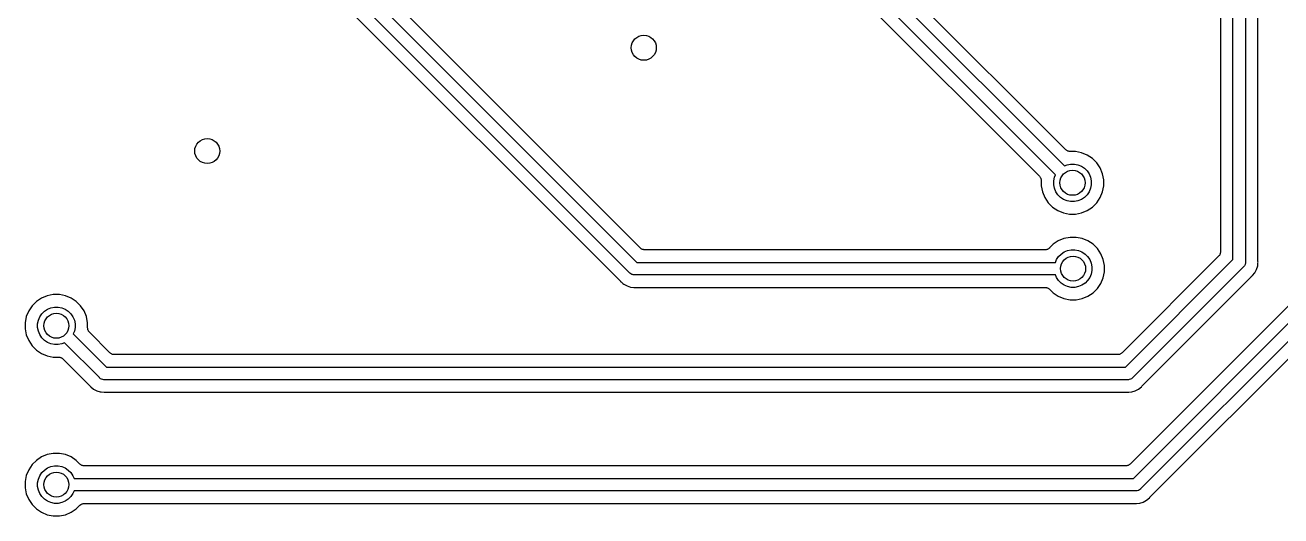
# Model space of a CAD drawing. Extents: x 49 to 143, y -158 to -38.
# Drawn here: x 79.64 to 99.73, y -123.31 to -115.46 of the extents above; entities that cross this region are included whole.
import ezdxf

# ---------------------------------------------------------------- set-up
doc = ezdxf.new("R2010")
doc.units = 0
doc.layers.add('BLACK', color=7, linetype='CONTINUOUS')

msp = doc.modelspace()

# ---------------------------------------------------------------- linework, layer by layer
at = {"layer": 'BLACK', "linetype": 'CONTINUOUS'}
for p, q in [((98.76, -102.43), (98.76, -119.087)), ((98.96, -119.212), (98.96, -102.264)), ((99.16, -102.264), (99.16, -119.248)), ((99.36, -119.233), (99.36, -102.43)), ((83.031, -112.862), (89.424, -119.255)), ((89.4776, -119.025), (83.2603, -112.808)), ((89.3084, -119.422), (82.8638, -112.977)), ((82.7328, -113.129), (89.1566, -119.553)), ((92.81, -114.259), (96.2634, -117.712)), ((96.288, -117.454), (93.0393, -114.205)), ((96.122, -117.853), (92.6428, -114.374)), ((92.5118, -114.526), (95.8637, -117.878)), ((96.2951, -117.46), (96.288, -117.454)), ((96.3022, -117.466), (96.2951, -117.46)), ((96.3026, -117.466), (96.3022, -117.466)), ((96.3031, -117.466), (96.3026, -117.466)), ((96.3112, -117.47), (96.3031, -117.466)), ((96.3193, -117.475), (96.3112, -117.47)), ((96.3198, -117.475), (96.3193, -117.475)), ((96.3203, -117.475), (96.3198, -117.475)), ((96.3291, -117.478), (96.3203, -117.475)), ((96.3379, -117.481), (96.3291, -117.478)), ((96.3384, -117.481), (96.3379, -117.481)), ((96.3389, -117.481), (96.3384, -117.481)), ((96.3481, -117.482), (96.3389, -117.481)), ((96.3573, -117.483), (96.3481, -117.482)), ((96.3583, -117.483), (96.3573, -117.483)), ((96.3584, -117.483), (96.3583, -117.483)), ((96.3583, -117.483), (96.3583, -117.483)), ((96.3587, -117.483), (96.3584, -117.483)), ((96.4422, -117.483), (96.3587, -117.483)), ((96.5388, -117.502), (96.4422, -117.483)), ((96.6298, -117.54), (96.5388, -117.502)), ((96.2634, -117.712), (96.3055, -117.695)), ((96.3055, -117.695), (96.3635, -117.683)), ((96.3635, -117.683), (96.4225, -117.683)), ((96.4225, -117.683), (96.4805, -117.695)), ((96.4805, -117.695), (96.5351, -117.717)), ((96.5351, -117.717), (96.5842, -117.75)), ((96.7117, -117.595), (96.6298, -117.54)), ((96.7814, -117.664), (96.7117, -117.595)), ((96.8361, -117.746), (96.7814, -117.664)), ((95.8637, -117.878), (95.8639, -117.878)), ((95.8639, -117.878), (95.864, -117.878)), ((95.864, -117.878), (95.864, -117.878)), ((95.864, -117.878), (95.8647, -117.879)), ((95.8647, -117.879), (95.8705, -117.886)), ((95.8705, -117.886), (95.8763, -117.893)), ((95.8763, -117.893), (95.8765, -117.894)), ((95.8765, -117.894), (95.8769, -117.894)), ((95.8769, -117.894), (95.8811, -117.902)), ((95.8811, -117.902), (95.8855, -117.911)), ((95.8855, -117.911), (95.8856, -117.911)), ((95.8856, -117.911), (95.8858, -117.912)), ((95.8858, -117.912), (95.8884, -117.92)), ((95.8884, -117.92), (95.8911, -117.929)), ((96.093, -117.953), (96.1045, -117.895)), ((96.1045, -117.895), (96.122, -117.853)), ((96.5842, -117.75), (96.626, -117.792)), ((96.626, -117.792), (96.6589, -117.841)), ((96.6589, -117.841), (96.6815, -117.895)), ((96.6815, -117.895), (96.693, -117.953)), ((96.8738, -117.837), (96.8361, -117.746)), ((96.893, -117.934), (96.8738, -117.837)), ((95.8911, -117.929), (95.8911, -117.93)), ((95.8911, -117.93), (95.8913, -117.93)), ((95.8913, -117.93), (95.8921, -117.939)), ((95.8921, -117.939), (95.893, -117.949)), ((95.893, -117.949), (95.893, -118.032)), ((95.893, -118.032), (95.9122, -118.129)), ((96.093, -118.013), (96.093, -117.953)), ((96.1045, -118.071), (96.093, -118.013)), ((96.1271, -118.125), (96.1045, -118.071)), ((96.16, -118.174), (96.1271, -118.125)), ((96.6589, -118.125), (96.626, -118.174)), ((96.6815, -118.071), (96.6589, -118.125)), ((96.693, -118.013), (96.6815, -118.071)), ((96.693, -117.953), (96.693, -118.013)), ((96.8738, -118.129), (96.893, -118.032)), ((96.893, -118.032), (96.893, -117.934)), ((95.9122, -118.129), (95.9499, -118.22)), ((95.9499, -118.22), (96.0046, -118.302)), ((96.0046, -118.302), (96.0743, -118.371)), ((96.2018, -118.216), (96.16, -118.174)), ((96.2509, -118.249), (96.2018, -118.216)), ((96.3055, -118.271), (96.2509, -118.249)), ((96.3635, -118.283), (96.3055, -118.271)), ((96.4225, -118.283), (96.3635, -118.283)), ((96.4805, -118.271), (96.4225, -118.283)), ((96.5351, -118.249), (96.4805, -118.271)), ((96.5842, -118.216), (96.5351, -118.249)), ((96.626, -118.174), (96.5842, -118.216)), ((96.7117, -118.371), (96.7814, -118.302)), ((96.7814, -118.302), (96.8361, -118.22)), ((96.8361, -118.22), (96.8738, -118.129)), ((96.0743, -118.371), (96.1562, -118.426)), ((96.1562, -118.426), (96.2472, -118.464)), ((96.2472, -118.464), (96.3438, -118.483)), ((96.3438, -118.483), (96.4422, -118.483)), ((96.4422, -118.483), (96.5388, -118.464)), ((96.5388, -118.464), (96.6298, -118.426)), ((96.6298, -118.426), (96.7117, -118.371)), ((96.1658, -118.912), (96.0839, -118.966)), ((96.2567, -118.874), (96.1658, -118.912)), ((96.3533, -118.855), (96.2567, -118.874)), ((96.4518, -118.855), (96.3533, -118.855)), ((96.5484, -118.874), (96.4518, -118.855)), ((96.6394, -118.912), (96.5484, -118.874)), ((96.7213, -118.966), (96.6394, -118.912)), ((89.4847, -119.031), (89.4776, -119.025)), ((89.4918, -119.037), (89.4847, -119.031)), ((89.4922, -119.037), (89.4918, -119.037)), ((89.4927, -119.038), (89.4922, -119.037)), ((89.5008, -119.042), (89.4927, -119.038)), ((89.5089, -119.047), (89.5008, -119.042)), ((89.5094, -119.047), (89.5089, -119.047)), ((89.5099, -119.047), (89.5094, -119.047)), ((89.5187, -119.05), (89.5099, -119.047)), ((89.5275, -119.052), (89.5187, -119.05)), ((89.528, -119.052), (89.5275, -119.052)), ((89.5285, -119.053), (89.528, -119.052)), ((89.5377, -119.054), (89.5285, -119.053)), ((89.5469, -119.055), (89.5377, -119.054)), ((89.5479, -119.055), (89.5469, -119.055)), ((89.548, -119.055), (89.5479, -119.055)), ((89.5479, -119.055), (89.5479, -119.055)), ((89.5483, -119.055), (89.548, -119.055)), ((95.9541, -119.055), (89.5483, -119.055)), ((95.9633, -119.054), (95.9541, -119.055)), ((95.9725, -119.053), (95.9633, -119.054)), ((95.973, -119.053), (95.9725, -119.053)), ((95.9735, -119.053), (95.973, -119.053)), ((95.9824, -119.05), (95.9735, -119.053)), ((95.9912, -119.047), (95.9824, -119.05)), ((95.9917, -119.047), (95.9912, -119.047)), ((95.9922, -119.047), (95.9917, -119.047)), ((96.0003, -119.043), (95.9922, -119.047)), ((96.0085, -119.038), (96.0003, -119.043)), ((96.0089, -119.038), (96.0085, -119.038)), ((96.0094, -119.038), (96.0089, -119.038)), ((96.0166, -119.032), (96.0094, -119.038)), ((96.0238, -119.026), (96.0166, -119.032)), ((96.0245, -119.026), (96.0238, -119.026)), ((96.0248, -119.025), (96.0245, -119.026)), ((96.0245, -119.026), (96.0245, -119.026)), ((96.0245, -119.026), (96.0245, -119.026)), ((96.0839, -118.966), (96.0248, -119.025)), ((96.1696, -119.163), (96.2114, -119.122)), ((96.2114, -119.122), (96.2605, -119.089)), ((96.2605, -119.089), (96.3151, -119.066)), ((96.3151, -119.066), (96.373, -119.055)), ((96.373, -119.055), (96.4321, -119.055)), ((96.4321, -119.055), (96.4901, -119.066)), ((96.4901, -119.066), (96.5447, -119.089)), ((96.5447, -119.089), (96.5938, -119.122)), ((96.5938, -119.122), (96.6356, -119.163)), ((96.791, -119.036), (96.7213, -118.966)), ((96.8457, -119.118), (96.791, -119.036)), ((96.8834, -119.209), (96.8457, -119.118)), ((98.7519, -119.127), (98.7475, -119.135)), ((98.7521, -119.126), (98.7519, -119.127)), ((98.7523, -119.126), (98.7521, -119.126)), ((98.755, -119.117), (98.7523, -119.126)), ((98.7578, -119.108), (98.755, -119.117)), ((98.7579, -119.108), (98.7578, -119.108)), ((98.758, -119.107), (98.7579, -119.108)), ((98.759, -119.098), (98.758, -119.107)), ((98.76, -119.089), (98.759, -119.098)), ((98.76, -119.087), (98.76, -119.088)), ((98.76, -119.088), (98.76, -119.088)), ((98.76, -119.088), (98.76, -119.088)), ((98.76, -119.088), (98.76, -119.089)), ((89.424, -119.255), (96.1193, -119.255)), ((96.1193, -119.255), (96.1367, -119.212)), ((96.1367, -119.212), (96.1696, -119.163)), ((96.6356, -119.163), (96.6684, -119.212)), ((96.6684, -119.212), (96.6911, -119.267)), ((96.6911, -119.267), (96.7026, -119.325)), ((96.7026, -119.325), (96.7026, -119.384)), ((96.9026, -119.305), (96.8834, -119.209)), ((96.9026, -119.404), (96.9026, -119.305)), ((98.7307, -119.158), (97.187, -120.702)), ((97.2406, -120.931), (98.96, -119.212)), ((99.1272, -119.327), (97.3562, -121.098)), ((98.7366, -119.151), (98.7307, -119.158)), ((98.7425, -119.144), (98.7366, -119.151)), ((98.7428, -119.143), (98.7425, -119.144)), ((98.7431, -119.143), (98.7428, -119.143)), ((98.7475, -119.135), (98.7431, -119.143)), ((99.1311, -119.324), (99.1272, -119.327)), ((99.1435, -119.309), (99.1311, -119.324)), ((99.1528, -119.291), (99.1435, -119.309)), ((99.1557, -119.282), (99.1528, -119.291)), ((99.1586, -119.273), (99.1557, -119.282)), ((99.159, -119.268), (99.1586, -119.273)), ((99.16, -119.258), (99.159, -119.268)), ((99.16, -119.248), (99.1605, -119.253)), ((99.1605, -119.253), (99.16, -119.258)), ((99.16, -119.258), (99.16, -119.258)), ((99.3385, -119.368), (99.3557, -119.312)), ((99.3557, -119.312), (99.3605, -119.263)), ((99.3604, -119.238), (99.36, -119.233)), ((99.3604, -119.242), (99.3604, -119.238)), ((99.3605, -119.243), (99.3604, -119.242)), ((99.3615, -119.253), (99.3605, -119.243)), ((99.3605, -119.263), (99.3615, -119.253)), ((99.3605, -119.263), (99.3605, -119.263)), ((89.3115, -119.426), (89.3084, -119.422)), ((89.3268, -119.438), (89.3115, -119.426)), ((89.3441, -119.447), (89.3268, -119.438)), ((89.3528, -119.45), (89.3441, -119.447)), ((89.363, -119.453), (89.3528, -119.45)), ((89.365, -119.453), (89.363, -119.453)), ((89.3777, -119.455), (89.365, -119.453)), ((89.3826, -119.455), (89.3777, -119.455)), ((89.3777, -119.455), (89.3777, -119.455)), ((89.3875, -119.455), (89.3826, -119.455)), ((96.1193, -119.455), (89.3875, -119.455)), ((96.1367, -119.497), (96.1193, -119.455)), ((96.1696, -119.546), (96.1367, -119.497)), ((96.6684, -119.497), (96.6356, -119.546)), ((96.6911, -119.442), (96.6684, -119.497)), ((96.7026, -119.384), (96.6911, -119.442)), ((96.8457, -119.591), (96.8834, -119.5)), ((96.8834, -119.5), (96.9026, -119.404)), ((97.508, -121.229), (99.2582, -119.479)), ((99.2582, -119.479), (99.2592, -119.478)), ((99.2592, -119.478), (99.2625, -119.475)), ((99.2625, -119.475), (99.2655, -119.472)), ((99.2655, -119.472), (99.2732, -119.466)), ((99.2732, -119.466), (99.3106, -119.42)), ((99.3106, -119.42), (99.3385, -119.368)), ((89.1566, -119.553), (89.1576, -119.554)), ((89.1576, -119.554), (89.1602, -119.557)), ((89.1602, -119.557), (89.1632, -119.56)), ((89.1632, -119.56), (89.1694, -119.568)), ((89.1694, -119.568), (89.1771, -119.574)), ((89.1771, -119.574), (89.1771, -119.574)), ((89.1771, -119.574), (89.1986, -119.592)), ((89.1986, -119.592), (89.2151, -119.605)), ((89.2151, -119.605), (89.2672, -119.633)), ((89.2672, -119.633), (89.3238, -119.65)), ((89.3238, -119.65), (89.3728, -119.655)), ((89.3728, -119.655), (89.3728, -119.655)), ((89.3728, -119.655), (89.3728, -119.655)), ((89.3728, -119.655), (89.3826, -119.656)), ((89.3826, -119.656), (89.3924, -119.655)), ((89.3924, -119.655), (89.3938, -119.655)), ((89.3938, -119.655), (89.398, -119.655)), ((89.398, -119.655), (89.4022, -119.655)), ((89.4022, -119.655), (95.9541, -119.655)), ((95.9541, -119.655), (95.9544, -119.655)), ((95.9544, -119.655), (95.9544, -119.655)), ((95.9544, -119.655), (95.9544, -119.655)), ((95.9544, -119.655), (95.9555, -119.655)), ((95.9555, -119.655), (95.9647, -119.656)), ((95.9647, -119.656), (95.9738, -119.657)), ((95.9738, -119.657), (95.9743, -119.657)), ((95.9743, -119.657), (95.9749, -119.657)), ((95.9749, -119.657), (95.9837, -119.66)), ((95.9837, -119.66), (95.9925, -119.662)), ((95.9925, -119.662), (95.993, -119.663)), ((95.993, -119.663), (95.9935, -119.663)), ((95.9935, -119.663), (96.0016, -119.667)), ((96.0016, -119.667), (96.0097, -119.672)), ((96.0097, -119.672), (96.0101, -119.672)), ((96.0101, -119.672), (96.0106, -119.672)), ((96.0106, -119.672), (96.0176, -119.678)), ((96.0176, -119.678), (96.0248, -119.684)), ((96.0248, -119.684), (96.0839, -119.743)), ((96.2114, -119.588), (96.1696, -119.546)), ((96.2605, -119.62), (96.2114, -119.588)), ((96.3151, -119.643), (96.2605, -119.62)), ((96.373, -119.655), (96.3151, -119.643)), ((96.4321, -119.655), (96.373, -119.655)), ((96.4901, -119.643), (96.4321, -119.655)), ((96.5447, -119.62), (96.4901, -119.643)), ((96.5938, -119.588), (96.5447, -119.62)), ((96.6356, -119.546), (96.5938, -119.588)), ((96.7213, -119.743), (96.791, -119.673)), ((96.791, -119.673), (96.8457, -119.591)), ((79.8183, -119.881), (79.7486, -119.95)), ((79.9002, -119.826), (79.8183, -119.881)), ((79.9912, -119.788), (79.9002, -119.826)), ((80.0878, -119.769), (79.9912, -119.788)), ((80.1862, -119.769), (80.0878, -119.769)), ((80.2828, -119.788), (80.1862, -119.769)), ((80.3738, -119.826), (80.2828, -119.788)), ((80.4557, -119.881), (80.3738, -119.826)), ((80.5254, -119.95), (80.4557, -119.881)), ((96.0839, -119.743), (96.1658, -119.798)), ((96.1658, -119.798), (96.2567, -119.835)), ((96.2567, -119.835), (96.3533, -119.855)), ((96.3533, -119.855), (96.4518, -119.855)), ((96.4518, -119.855), (96.5484, -119.835)), ((96.5484, -119.835), (96.6394, -119.798)), ((96.6394, -119.798), (96.7213, -119.743)), ((99.9372, -119.857), (97.314, -122.48)), ((97.3676, -122.709), (100.166, -119.91)), ((79.6562, -120.123), (79.637, -120.22)), ((79.6939, -120.032), (79.6562, -120.123)), ((79.7486, -119.95), (79.6939, -120.032)), ((79.8485, -120.181), (79.8711, -120.127)), ((79.8711, -120.127), (79.904, -120.078)), ((79.904, -120.078), (79.9458, -120.036)), ((79.9458, -120.036), (79.9949, -120.003)), ((79.9949, -120.003), (80.0495, -119.981)), ((80.0495, -119.981), (80.1075, -119.969)), ((80.1075, -119.969), (80.1665, -119.969)), ((80.1665, -119.969), (80.2245, -119.981)), ((80.2245, -119.981), (80.2791, -120.003)), ((80.2791, -120.003), (80.3282, -120.036)), ((80.3282, -120.036), (80.37, -120.078)), ((80.37, -120.078), (80.4029, -120.127)), ((80.4029, -120.127), (80.4255, -120.181)), ((80.5801, -120.032), (80.5254, -119.95)), ((80.6178, -120.123), (80.5801, -120.032)), ((80.637, -120.22), (80.6178, -120.123)), ((100.334, -120.026), (97.4832, -122.876)), ((79.637, -120.22), (79.637, -120.318)), ((79.637, -120.318), (79.6562, -120.415)), ((79.837, -120.239), (79.8485, -120.181)), ((79.837, -120.299), (79.837, -120.239)), ((79.8485, -120.357), (79.837, -120.299)), ((80.4255, -120.181), (80.437, -120.239)), ((80.437, -120.299), (80.4255, -120.357)), ((80.437, -120.239), (80.437, -120.299)), ((80.637, -120.303), (80.637, -120.22)), ((80.6379, -120.313), (80.637, -120.303)), ((80.6387, -120.322), (80.6379, -120.313)), ((80.6389, -120.322), (80.6387, -120.322)), ((80.6389, -120.323), (80.6389, -120.322)), ((80.6416, -120.332), (80.6389, -120.323)), ((80.6442, -120.34), (80.6416, -120.332)), ((97.635, -123.007), (100.465, -120.178)), ((79.6562, -120.415), (79.6939, -120.506)), ((79.6939, -120.506), (79.7486, -120.588)), ((79.8711, -120.411), (79.8485, -120.357)), ((79.904, -120.46), (79.8711, -120.411)), ((79.9458, -120.502), (79.904, -120.46)), ((79.9949, -120.535), (79.9458, -120.502)), ((80.0495, -120.557), (79.9949, -120.535)), ((80.4255, -120.357), (80.408, -120.399)), ((80.408, -120.399), (80.9404, -120.931)), ((80.6444, -120.341), (80.6442, -120.34)), ((80.6445, -120.341), (80.6444, -120.341)), ((80.6489, -120.35), (80.6445, -120.341)), ((80.6531, -120.358), (80.6489, -120.35)), ((80.6535, -120.358), (80.6531, -120.358)), ((80.6537, -120.359), (80.6535, -120.358)), ((80.6595, -120.366), (80.6537, -120.359)), ((80.6653, -120.373), (80.6595, -120.366)), ((80.666, -120.374), (80.6653, -120.373)), ((80.6661, -120.374), (80.666, -120.374)), ((80.666, -120.374), (80.666, -120.374)), ((80.6663, -120.374), (80.6661, -120.374)), ((80.994, -120.702), (80.6663, -120.374)), ((79.7486, -120.588), (79.8183, -120.657)), ((79.8183, -120.657), (79.9002, -120.712)), ((79.9002, -120.712), (79.9912, -120.75)), ((80.1075, -120.569), (80.0495, -120.557)), ((80.1665, -120.569), (80.1075, -120.569)), ((80.2245, -120.557), (80.1665, -120.569)), ((80.2666, -120.54), (80.2245, -120.557)), ((80.8248, -121.098), (80.2666, -120.54)), ((81.0011, -120.708), (80.994, -120.702)), ((81.0082, -120.714), (81.0011, -120.708)), ((81.0086, -120.714), (81.0082, -120.714)), ((81.0091, -120.714), (81.0086, -120.714)), ((81.0173, -120.718), (81.0091, -120.714)), ((81.0253, -120.723), (81.0173, -120.718)), ((81.0258, -120.723), (81.0253, -120.723)), ((81.0263, -120.723), (81.0258, -120.723)), ((81.0351, -120.726), (81.0263, -120.723)), ((81.0439, -120.729), (81.0351, -120.726)), ((81.0444, -120.729), (81.0439, -120.729)), ((81.0449, -120.729), (81.0444, -120.729)), ((81.0541, -120.73), (81.0449, -120.729)), ((81.0633, -120.731), (81.0541, -120.73)), ((81.0643, -120.731), (81.0633, -120.731)), ((81.0644, -120.731), (81.0643, -120.731)), ((81.0643, -120.731), (81.0643, -120.731)), ((81.0647, -120.731), (81.0644, -120.731)), ((97.1163, -120.731), (81.0647, -120.731)), ((97.1256, -120.73), (97.1163, -120.731)), ((97.1347, -120.729), (97.1256, -120.73)), ((97.1352, -120.729), (97.1347, -120.729)), ((97.1357, -120.729), (97.1352, -120.729)), ((97.1446, -120.726), (97.1357, -120.729)), ((97.1535, -120.724), (97.1446, -120.726)), ((97.1539, -120.724), (97.1535, -120.724)), ((97.1544, -120.723), (97.1539, -120.724)), ((97.1626, -120.719), (97.1544, -120.723)), ((97.1708, -120.715), (97.1626, -120.719)), ((97.1712, -120.715), (97.1708, -120.715)), ((97.1717, -120.714), (97.1712, -120.715)), ((97.1788, -120.708), (97.1717, -120.714)), ((97.186, -120.703), (97.1788, -120.708)), ((97.1868, -120.702), (97.186, -120.703)), ((97.187, -120.702), (97.1868, -120.702)), ((97.1868, -120.702), (97.1868, -120.702)), ((97.1868, -120.702), (97.1868, -120.702)), ((79.9912, -120.75), (80.0878, -120.769)), ((80.0878, -120.769), (80.1713, -120.769)), ((80.1713, -120.769), (80.1716, -120.769)), ((80.1716, -120.769), (80.1717, -120.769)), ((80.1717, -120.769), (80.1717, -120.769)), ((80.1717, -120.769), (80.1727, -120.769)), ((80.1727, -120.769), (80.1819, -120.77)), ((80.1819, -120.77), (80.1911, -120.771)), ((80.1911, -120.771), (80.1916, -120.771)), ((80.1916, -120.771), (80.1921, -120.771)), ((80.1921, -120.771), (80.2009, -120.774)), ((80.2009, -120.774), (80.2097, -120.777)), ((80.2097, -120.777), (80.2102, -120.777)), ((80.2102, -120.777), (80.2107, -120.777)), ((80.2107, -120.777), (80.2188, -120.782)), ((80.2188, -120.782), (80.2269, -120.786)), ((80.2269, -120.786), (80.2274, -120.786)), ((80.2274, -120.786), (80.2278, -120.786)), ((80.2278, -120.786), (80.2349, -120.792)), ((80.2349, -120.792), (80.242, -120.798)), ((80.242, -120.798), (80.673, -121.229)), ((80.9404, -120.931), (97.2406, -120.931)), ((80.8279, -121.102), (80.8248, -121.098)), ((80.8432, -121.115), (80.8279, -121.102)), ((80.859, -121.123), (80.8432, -121.115)), ((80.8605, -121.124), (80.859, -121.123)), ((80.8794, -121.13), (80.8605, -121.124)), ((80.8801, -121.13), (80.8794, -121.13)), ((80.8941, -121.131), (80.8801, -121.13)), ((80.899, -121.131), (80.8941, -121.131)), ((80.8941, -121.131), (80.8941, -121.131)), ((80.9039, -121.131), (80.899, -121.131)), ((97.2771, -121.131), (80.9039, -121.131)), ((97.282, -121.131), (97.2771, -121.131)), ((97.2869, -121.131), (97.282, -121.131)), ((97.3016, -121.13), (97.2869, -121.131)), ((97.2869, -121.131), (97.2869, -121.131)), ((97.3205, -121.124), (97.3016, -121.13)), ((97.3378, -121.115), (97.3205, -121.124)), ((97.3531, -121.102), (97.3378, -121.115)), ((97.3562, -121.098), (97.3531, -121.102)), ((80.673, -121.229), (80.674, -121.23)), ((80.674, -121.23), (80.6766, -121.234)), ((80.6766, -121.234), (80.6796, -121.237)), ((80.6796, -121.237), (80.6858, -121.244)), ((80.6858, -121.244), (80.7315, -121.282)), ((80.7315, -121.282), (80.7836, -121.31)), ((80.7836, -121.31), (80.8402, -121.327)), ((80.8402, -121.327), (80.8533, -121.328)), ((80.8533, -121.328), (80.8535, -121.328)), ((80.8535, -121.328), (80.899, -121.332)), ((80.899, -121.332), (80.9088, -121.331)), ((80.9088, -121.331), (80.9102, -121.331)), ((80.9102, -121.331), (80.9144, -121.331)), ((80.9144, -121.331), (80.9186, -121.331)), ((80.9186, -121.331), (97.2624, -121.331)), ((97.2624, -121.331), (97.2638, -121.331)), ((97.2638, -121.331), (97.2679, -121.331)), ((97.2679, -121.331), (97.2722, -121.331)), ((97.2722, -121.331), (97.282, -121.332)), ((97.282, -121.332), (97.2918, -121.331)), ((97.2918, -121.331), (97.2919, -121.331)), ((97.2919, -121.331), (97.3408, -121.327)), ((97.3408, -121.327), (97.3974, -121.31)), ((97.3974, -121.31), (97.4495, -121.282)), ((97.4495, -121.282), (97.4952, -121.244)), ((97.4952, -121.244), (97.5014, -121.237)), ((97.5014, -121.237), (97.5023, -121.235)), ((97.5023, -121.235), (97.5053, -121.232)), ((97.5053, -121.232), (97.508, -121.229)), ((79.9912, -122.328), (79.9002, -122.366)), ((80.0878, -122.309), (79.9912, -122.328)), ((80.1862, -122.309), (80.0878, -122.309)), ((80.2828, -122.328), (80.1862, -122.309)), ((80.3738, -122.366), (80.2828, -122.328)), ((79.7486, -122.49), (79.6939, -122.572)), ((79.8183, -122.421), (79.7486, -122.49)), ((79.9002, -122.366), (79.8183, -122.421)), ((79.9458, -122.576), (79.9949, -122.543)), ((79.9949, -122.543), (80.0495, -122.521)), ((80.0495, -122.521), (80.1075, -122.509)), ((80.1075, -122.509), (80.1665, -122.509)), ((80.1665, -122.509), (80.2245, -122.521)), ((80.2245, -122.521), (80.2791, -122.543)), ((80.2791, -122.543), (80.3282, -122.576)), ((80.4557, -122.421), (80.3738, -122.366)), ((80.5148, -122.48), (80.4557, -122.421)), ((80.522, -122.486), (80.5148, -122.48)), ((80.529, -122.492), (80.522, -122.486)), ((80.5295, -122.492), (80.529, -122.492)), ((80.5299, -122.492), (80.5295, -122.492)), ((80.5381, -122.496), (80.5299, -122.492)), ((80.5461, -122.501), (80.5381, -122.496)), ((80.5466, -122.501), (80.5461, -122.501)), ((80.5471, -122.501), (80.5466, -122.501)), ((80.5559, -122.504), (80.5471, -122.501)), ((80.5647, -122.507), (80.5559, -122.504)), ((80.5653, -122.507), (80.5647, -122.507)), ((80.5658, -122.507), (80.5653, -122.507)), ((80.5749, -122.508), (80.5658, -122.507)), ((80.5841, -122.509), (80.5749, -122.508)), ((80.5852, -122.509), (80.5841, -122.509)), ((80.5855, -122.509), (80.5852, -122.509)), ((80.5852, -122.509), (80.5852, -122.509)), ((80.5852, -122.509), (80.5852, -122.509)), ((97.2433, -122.509), (80.5855, -122.509)), ((97.2526, -122.508), (97.2433, -122.509)), ((97.2617, -122.507), (97.2526, -122.508)), ((97.2622, -122.507), (97.2617, -122.507)), ((97.2627, -122.507), (97.2622, -122.507)), ((97.2716, -122.504), (97.2627, -122.507)), ((97.2805, -122.502), (97.2716, -122.504)), ((97.2809, -122.502), (97.2805, -122.502)), ((97.2814, -122.501), (97.2809, -122.502)), ((97.2896, -122.497), (97.2814, -122.501)), ((97.2978, -122.493), (97.2896, -122.497)), ((97.2982, -122.493), (97.2978, -122.493)), ((97.2987, -122.492), (97.2982, -122.493)), ((97.3058, -122.486), (97.2987, -122.492)), ((97.313, -122.481), (97.3058, -122.486)), ((97.3138, -122.48), (97.313, -122.481)), ((97.314, -122.48), (97.3138, -122.48)), ((97.3138, -122.48), (97.3138, -122.48)), ((97.3138, -122.48), (97.3138, -122.48)), ((79.6562, -122.663), (79.637, -122.76)), ((79.6939, -122.572), (79.6562, -122.663)), ((79.837, -122.779), (79.8485, -122.721)), ((79.8485, -122.721), (79.8711, -122.667)), ((79.8711, -122.667), (79.904, -122.618)), ((79.904, -122.618), (79.9458, -122.576)), ((80.3282, -122.576), (80.37, -122.618)), ((80.37, -122.618), (80.4029, -122.667)), ((80.4029, -122.667), (80.4203, -122.709)), ((80.4203, -122.709), (97.3676, -122.709)), ((79.637, -122.76), (79.637, -122.858)), ((79.637, -122.858), (79.6562, -122.955)), ((79.837, -122.839), (79.837, -122.779)), ((79.8485, -122.897), (79.837, -122.839)), ((79.8711, -122.951), (79.8485, -122.897)), ((80.4203, -122.909), (80.4029, -122.951)), ((97.4041, -122.909), (80.4203, -122.909)), ((97.409, -122.909), (97.4041, -122.909)), ((97.4139, -122.909), (97.409, -122.909)), ((97.4286, -122.908), (97.4139, -122.909)), ((97.4139, -122.909), (97.4139, -122.909)), ((97.4475, -122.902), (97.4286, -122.908)), ((97.4648, -122.893), (97.4475, -122.902)), ((97.4801, -122.88), (97.4648, -122.893)), ((97.4832, -122.876), (97.4801, -122.88)), ((79.6562, -122.955), (79.6939, -123.046)), ((79.6939, -123.046), (79.7486, -123.128)), ((79.7486, -123.128), (79.8183, -123.197)), ((79.904, -123), (79.8711, -122.951)), ((79.9458, -123.042), (79.904, -123)), ((79.9949, -123.075), (79.9458, -123.042)), ((80.0495, -123.097), (79.9949, -123.075)), ((80.1075, -123.109), (80.0495, -123.097)), ((80.1665, -123.109), (80.1075, -123.109)), ((80.2245, -123.097), (80.1665, -123.109)), ((80.2791, -123.075), (80.2245, -123.097)), ((80.3282, -123.042), (80.2791, -123.075)), ((80.37, -123), (80.3282, -123.042)), ((80.4029, -122.951), (80.37, -123)), ((80.4557, -123.197), (80.5148, -123.138)), ((80.5148, -123.138), (80.5151, -123.138)), ((80.5151, -123.138), (80.5158, -123.137)), ((80.5151, -123.138), (80.5151, -123.138)), ((80.5151, -123.138), (80.5151, -123.138)), ((80.5158, -123.137), (80.523, -123.132)), ((80.523, -123.132), (80.5302, -123.126)), ((80.5302, -123.126), (80.5307, -123.125)), ((80.5307, -123.125), (80.5311, -123.125)), ((80.5311, -123.125), (80.5393, -123.121)), ((80.5393, -123.121), (80.5474, -123.117)), ((80.5474, -123.117), (80.5479, -123.116)), ((80.5479, -123.116), (80.5484, -123.116)), ((80.5484, -123.116), (80.5573, -123.114)), ((80.5573, -123.114), (80.5661, -123.111)), ((80.5661, -123.111), (80.5666, -123.111)), ((80.5666, -123.111), (80.5671, -123.111)), ((80.5671, -123.111), (80.5763, -123.11)), ((80.5763, -123.11), (80.5855, -123.109)), ((80.5855, -123.109), (97.3894, -123.109)), ((97.3894, -123.109), (97.3907, -123.109)), ((97.3907, -123.109), (97.3949, -123.109)), ((97.3949, -123.109), (97.3992, -123.109)), ((97.3992, -123.109), (97.409, -123.11)), ((97.409, -123.11), (97.4188, -123.109)), ((97.4188, -123.109), (97.4189, -123.109)), ((97.4189, -123.109), (97.4678, -123.105)), ((97.4678, -123.105), (97.5244, -123.088)), ((97.5244, -123.088), (97.5765, -123.06)), ((97.5765, -123.06), (97.6222, -123.022)), ((97.6222, -123.022), (97.6284, -123.015)), ((97.6284, -123.015), (97.6293, -123.013)), ((97.6293, -123.013), (97.6323, -123.01)), ((97.6323, -123.01), (97.635, -123.007)), ((79.8183, -123.197), (79.9002, -123.252)), ((79.9002, -123.252), (79.9912, -123.29)), ((79.9912, -123.29), (80.0878, -123.309)), ((80.0878, -123.309), (80.1862, -123.309)), ((80.1862, -123.309), (80.2828, -123.29)), ((80.2828, -123.29), (80.3738, -123.252)), ((80.3738, -123.252), (80.4557, -123.197))]:
    msp.add_line(p, q, dxfattribs=at)
at = {"layer": 'BLACK'}
for centre in [(89.535, -115.824), (82.55, -117.475), (96.393, -117.983), (96.4026, -119.355), (80.137, -120.269), (80.137, -122.809)]:
    msp.add_circle(centre, 0.2, dxfattribs=at)

doc.saveas('drawing.dxf')
